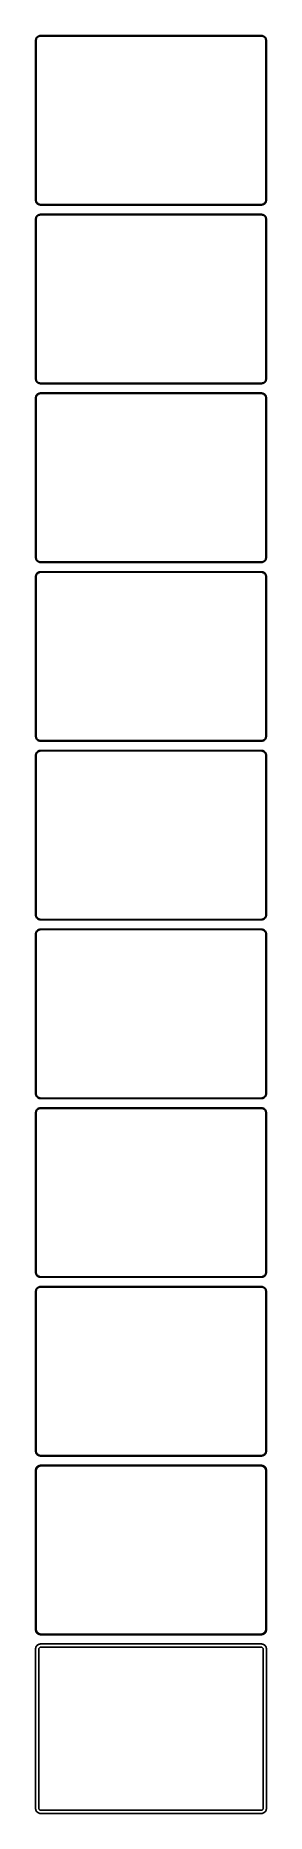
# Model space of a CAD drawing. Header units: metres. Extents: x -112 to 112, y 1658 to 3388.
import ezdxf

# ---------------------------------------------------------------- set-up
doc = ezdxf.new("R2010")
doc.units = ezdxf.units.M

msp = doc.modelspace()

# ---------------------------------------------------------------- linework, layer by layer
for p, q in [((-112.461, 3384.13), (-112.5, 3383.5)), ((-112.5, 3383.5), (-112.5, 3228.5)), ((-112.343, 3384.74), (-112.461, 3384.13)), ((-112.149, 3385.34), (-112.343, 3384.74)), ((-111.882, 3385.91), (-112.149, 3385.34)), ((-112, 3383.25), (-111.963, 3383.85)), ((-112, 3228.75), (-112, 3383.25)), ((-111.963, 3383.85), (-111.851, 3384.43)), ((-111.545, 3386.44), (-111.882, 3385.91)), ((-111.851, 3384.43), (-111.666, 3385)), ((-111.666, 3385), (-111.412, 3385.54)), ((-111.145, 3386.92), (-111.545, 3386.44)), ((-111.412, 3385.54), (-111.093, 3386.04)), ((-110.687, 3387.35), (-111.145, 3386.92)), ((-111.093, 3386.04), (-110.713, 3386.5)), ((-110.713, 3386.5), (-110.278, 3386.91)), ((-110.179, 3387.72), (-110.687, 3387.35)), ((-110.278, 3386.91), (-109.795, 3387.26)), ((-109.629, 3388.02), (-110.179, 3387.72)), ((-109.795, 3387.26), (-109.272, 3387.55)), ((-109.045, 3388.26), (-109.629, 3388.02)), ((-109.272, 3387.55), (-108.718, 3387.77)), ((-108.437, 3388.41), (-109.045, 3388.26)), ((-108.718, 3387.77), (-108.14, 3387.92)), ((-107.814, 3388.49), (-108.437, 3388.41)), ((-108.14, 3387.92), (-107.548, 3387.99)), ((107.814, 3388.49), (-107.814, 3388.49)), ((-107.548, 3387.99), (107.548, 3387.99)), ((107.548, 3387.99), (108.14, 3387.92)), ((108.437, 3388.41), (107.814, 3388.49)), ((108.14, 3387.92), (108.718, 3387.77)), ((109.045, 3388.26), (108.437, 3388.41)), ((108.718, 3387.77), (109.272, 3387.55)), ((109.629, 3388.02), (109.045, 3388.26)), ((109.272, 3387.55), (109.795, 3387.26)), ((110.179, 3387.72), (109.629, 3388.02)), ((109.795, 3387.26), (110.278, 3386.91)), ((110.687, 3387.35), (110.179, 3387.72)), ((110.278, 3386.91), (110.713, 3386.5)), ((111.145, 3386.92), (110.687, 3387.35)), ((110.713, 3386.5), (111.093, 3386.04)), ((111.093, 3386.04), (111.412, 3385.54)), ((111.545, 3386.44), (111.145, 3386.92)), ((111.412, 3385.54), (111.666, 3385)), ((111.882, 3385.91), (111.545, 3386.44)), ((111.666, 3385), (111.851, 3384.43)), ((111.851, 3384.43), (111.963, 3383.85)), ((112.149, 3385.34), (111.882, 3385.91)), ((111.963, 3383.85), (112, 3383.25)), ((112, 3383.25), (112, 3228.75)), ((112.343, 3384.74), (112.149, 3385.34)), ((112.461, 3384.13), (112.343, 3384.74)), ((112.5, 3383.5), (112.461, 3384.13)), ((112.5, 3228.5), (112.5, 3383.5)), ((-112.5, 3228.5), (-112.461, 3227.87)), ((-112.461, 3227.87), (-112.343, 3227.26)), ((-112.343, 3227.26), (-112.149, 3226.66)), ((-112.149, 3226.66), (-111.882, 3226.09)), ((-111.963, 3228.15), (-112, 3228.75)), ((-111.851, 3227.57), (-111.963, 3228.15)), ((-111.882, 3226.09), (-111.545, 3225.56)), ((-111.666, 3227), (-111.851, 3227.57)), ((-111.412, 3226.46), (-111.666, 3227)), ((-111.545, 3225.56), (-111.145, 3225.08)), ((-111.093, 3225.96), (-111.412, 3226.46)), ((-111.145, 3225.08), (-110.687, 3224.65)), ((-110.713, 3225.5), (-111.093, 3225.96)), ((-110.278, 3225.09), (-110.713, 3225.5)), ((-110.687, 3224.65), (-110.179, 3224.28)), ((-109.795, 3224.74), (-110.278, 3225.09)), ((-110.179, 3224.28), (-109.629, 3223.98)), ((-109.272, 3224.45), (-109.795, 3224.74)), ((-109.629, 3223.98), (-109.045, 3223.74)), ((-108.718, 3224.23), (-109.272, 3224.45)), ((-109.045, 3223.74), (-108.437, 3223.59)), ((-108.14, 3224.08), (-108.718, 3224.23)), ((-108.437, 3223.59), (-107.814, 3223.51)), ((-107.548, 3224.01), (-108.14, 3224.08)), ((-107.814, 3223.51), (107.814, 3223.51)), ((107.548, 3224.01), (-107.548, 3224.01)), ((108.14, 3224.08), (107.548, 3224.01)), ((107.814, 3223.51), (108.437, 3223.59)), ((108.718, 3224.23), (108.14, 3224.08)), ((108.437, 3223.59), (109.045, 3223.74)), ((109.272, 3224.45), (108.718, 3224.23)), ((109.045, 3223.74), (109.629, 3223.98)), ((109.795, 3224.74), (109.272, 3224.45)), ((109.629, 3223.98), (110.179, 3224.28)), ((110.278, 3225.09), (109.795, 3224.74)), ((110.179, 3224.28), (110.687, 3224.65)), ((110.713, 3225.5), (110.278, 3225.09)), ((110.687, 3224.65), (111.145, 3225.08)), ((111.093, 3225.96), (110.713, 3225.5)), ((111.412, 3226.46), (111.093, 3225.96)), ((111.145, 3225.08), (111.545, 3225.56)), ((111.666, 3227), (111.412, 3226.46)), ((111.545, 3225.56), (111.882, 3226.09)), ((111.851, 3227.57), (111.666, 3227)), ((111.963, 3228.15), (111.851, 3227.57)), ((111.882, 3226.09), (112.149, 3226.66)), ((112, 3228.75), (111.963, 3228.15)), ((112.149, 3226.66), (112.343, 3227.26)), ((112.343, 3227.26), (112.461, 3227.87)), ((112.461, 3227.87), (112.5, 3228.5)), ((-112.461, 3210.13), (-112.5, 3209.5)), ((-112.5, 3209.5), (-112.5, 3054.5)), ((-112.343, 3210.74), (-112.461, 3210.13)), ((-112.149, 3211.34), (-112.343, 3210.74)), ((-111.882, 3211.91), (-112.149, 3211.34)), ((-112, 3209.25), (-111.963, 3209.85)), ((-112, 3054.75), (-112, 3209.25)), ((-111.963, 3209.85), (-111.851, 3210.43)), ((-111.545, 3212.44), (-111.882, 3211.91)), ((-111.851, 3210.43), (-111.666, 3211)), ((-111.666, 3211), (-111.412, 3211.54)), ((-111.145, 3212.92), (-111.545, 3212.44)), ((-111.412, 3211.54), (-111.093, 3212.04)), ((-110.687, 3213.35), (-111.145, 3212.92)), ((-111.093, 3212.04), (-110.713, 3212.5)), ((-110.713, 3212.5), (-110.278, 3212.91)), ((-110.179, 3213.72), (-110.687, 3213.35)), ((-110.278, 3212.91), (-109.795, 3213.26)), ((-109.629, 3214.02), (-110.179, 3213.72)), ((-109.795, 3213.26), (-109.272, 3213.55)), ((-109.045, 3214.26), (-109.629, 3214.02)), ((-109.272, 3213.55), (-108.718, 3213.77)), ((-108.437, 3214.41), (-109.045, 3214.26)), ((-108.718, 3213.77), (-108.14, 3213.92)), ((-107.814, 3214.49), (-108.437, 3214.41)), ((-108.14, 3213.92), (-107.548, 3213.99)), ((107.814, 3214.49), (-107.814, 3214.49)), ((-107.548, 3213.99), (107.548, 3213.99)), ((107.548, 3213.99), (108.14, 3213.92)), ((108.437, 3214.41), (107.814, 3214.49)), ((108.14, 3213.92), (108.718, 3213.77)), ((109.045, 3214.26), (108.437, 3214.41)), ((108.718, 3213.77), (109.272, 3213.55)), ((109.629, 3214.02), (109.045, 3214.26)), ((109.272, 3213.55), (109.795, 3213.26)), ((110.179, 3213.72), (109.629, 3214.02)), ((109.795, 3213.26), (110.278, 3212.91)), ((110.687, 3213.35), (110.179, 3213.72)), ((110.278, 3212.91), (110.713, 3212.5)), ((111.145, 3212.92), (110.687, 3213.35)), ((110.713, 3212.5), (111.093, 3212.04)), ((111.093, 3212.04), (111.412, 3211.54)), ((111.545, 3212.44), (111.145, 3212.92)), ((111.412, 3211.54), (111.666, 3211)), ((111.882, 3211.91), (111.545, 3212.44)), ((111.666, 3211), (111.851, 3210.43)), ((111.851, 3210.43), (111.963, 3209.85)), ((112.149, 3211.34), (111.882, 3211.91)), ((111.963, 3209.85), (112, 3209.25)), ((112, 3209.25), (112, 3054.75)), ((112.343, 3210.74), (112.149, 3211.34)), ((112.461, 3210.13), (112.343, 3210.74)), ((112.5, 3209.5), (112.461, 3210.13)), ((112.5, 3054.5), (112.5, 3209.5)), ((-112.5, 3054.5), (-112.461, 3053.87)), ((-112.461, 3053.87), (-112.343, 3053.26)), ((-112.343, 3053.26), (-112.149, 3052.66)), ((-112.149, 3052.66), (-111.882, 3052.09)), ((-111.963, 3054.15), (-112, 3054.75)), ((-111.851, 3053.57), (-111.963, 3054.15)), ((-111.882, 3052.09), (-111.545, 3051.56)), ((-111.666, 3053), (-111.851, 3053.57)), ((-111.412, 3052.46), (-111.666, 3053)), ((-111.545, 3051.56), (-111.145, 3051.08)), ((-111.093, 3051.96), (-111.412, 3052.46)), ((-111.145, 3051.08), (-110.687, 3050.65)), ((-110.713, 3051.5), (-111.093, 3051.96)), ((-110.278, 3051.09), (-110.713, 3051.5)), ((-110.687, 3050.65), (-110.179, 3050.28)), ((-109.795, 3050.74), (-110.278, 3051.09)), ((-110.179, 3050.28), (-109.629, 3049.98)), ((-109.272, 3050.45), (-109.795, 3050.74)), ((-109.629, 3049.98), (-109.045, 3049.74)), ((-108.718, 3050.23), (-109.272, 3050.45)), ((-109.045, 3049.74), (-108.437, 3049.59)), ((-108.14, 3050.08), (-108.718, 3050.23)), ((-108.437, 3049.59), (-107.814, 3049.51)), ((-107.548, 3050.01), (-108.14, 3050.08)), ((-107.814, 3049.51), (107.814, 3049.51)), ((107.548, 3050.01), (-107.548, 3050.01)), ((108.14, 3050.08), (107.548, 3050.01)), ((107.814, 3049.51), (108.437, 3049.59)), ((108.718, 3050.23), (108.14, 3050.08)), ((108.437, 3049.59), (109.045, 3049.74)), ((109.272, 3050.45), (108.718, 3050.23)), ((109.045, 3049.74), (109.629, 3049.98)), ((109.795, 3050.74), (109.272, 3050.45)), ((109.629, 3049.98), (110.179, 3050.28)), ((110.278, 3051.09), (109.795, 3050.74)), ((110.179, 3050.28), (110.687, 3050.65)), ((110.713, 3051.5), (110.278, 3051.09)), ((110.687, 3050.65), (111.145, 3051.08)), ((111.093, 3051.96), (110.713, 3051.5)), ((111.412, 3052.46), (111.093, 3051.96)), ((111.145, 3051.08), (111.545, 3051.56)), ((111.666, 3053), (111.412, 3052.46)), ((111.545, 3051.56), (111.882, 3052.09)), ((111.851, 3053.57), (111.666, 3053)), ((111.963, 3054.15), (111.851, 3053.57)), ((111.882, 3052.09), (112.149, 3052.66)), ((112, 3054.75), (111.963, 3054.15)), ((112.149, 3052.66), (112.343, 3053.26)), ((112.343, 3053.26), (112.461, 3053.87)), ((112.461, 3053.87), (112.5, 3054.5)), ((-112.461, 3036.13), (-112.5, 3035.5)), ((-112.5, 3035.5), (-112.5, 2880.5)), ((-112.343, 3036.74), (-112.461, 3036.13)), ((-112.149, 3037.34), (-112.343, 3036.74)), ((-111.882, 3037.91), (-112.149, 3037.34)), ((-112, 3035.25), (-111.963, 3035.85)), ((-112, 2880.75), (-112, 3035.25)), ((-111.963, 3035.85), (-111.851, 3036.43)), ((-111.545, 3038.44), (-111.882, 3037.91)), ((-111.851, 3036.43), (-111.666, 3037)), ((-111.666, 3037), (-111.412, 3037.54)), ((-111.145, 3038.92), (-111.545, 3038.44)), ((-111.412, 3037.54), (-111.093, 3038.04)), ((-110.687, 3039.35), (-111.145, 3038.92)), ((-111.093, 3038.04), (-110.713, 3038.5)), ((-110.713, 3038.5), (-110.278, 3038.91)), ((-110.179, 3039.72), (-110.687, 3039.35)), ((-110.278, 3038.91), (-109.795, 3039.26)), ((-109.629, 3040.02), (-110.179, 3039.72)), ((-109.795, 3039.26), (-109.272, 3039.55)), ((-109.045, 3040.26), (-109.629, 3040.02)), ((-109.272, 3039.55), (-108.718, 3039.77)), ((-108.437, 3040.41), (-109.045, 3040.26)), ((-108.718, 3039.77), (-108.14, 3039.92)), ((-107.814, 3040.49), (-108.437, 3040.41)), ((-108.14, 3039.92), (-107.548, 3039.99)), ((107.814, 3040.49), (-107.814, 3040.49)), ((-107.548, 3039.99), (107.548, 3039.99)), ((107.548, 3039.99), (108.14, 3039.92)), ((108.437, 3040.41), (107.814, 3040.49)), ((108.14, 3039.92), (108.718, 3039.77)), ((109.045, 3040.26), (108.437, 3040.41)), ((108.718, 3039.77), (109.272, 3039.55)), ((109.629, 3040.02), (109.045, 3040.26)), ((109.272, 3039.55), (109.795, 3039.26)), ((110.179, 3039.72), (109.629, 3040.02)), ((109.795, 3039.26), (110.278, 3038.91)), ((110.687, 3039.35), (110.179, 3039.72)), ((110.278, 3038.91), (110.713, 3038.5)), ((111.145, 3038.92), (110.687, 3039.35)), ((110.713, 3038.5), (111.093, 3038.04)), ((111.093, 3038.04), (111.412, 3037.54)), ((111.545, 3038.44), (111.145, 3038.92)), ((111.412, 3037.54), (111.666, 3037)), ((111.882, 3037.91), (111.545, 3038.44)), ((111.666, 3037), (111.851, 3036.43)), ((111.851, 3036.43), (111.963, 3035.85)), ((112.149, 3037.34), (111.882, 3037.91)), ((111.963, 3035.85), (112, 3035.25)), ((112, 3035.25), (112, 2880.75)), ((112.343, 3036.74), (112.149, 3037.34)), ((112.461, 3036.13), (112.343, 3036.74)), ((112.5, 3035.5), (112.461, 3036.13)), ((112.5, 2880.5), (112.5, 3035.5)), ((-112.5, 2880.5), (-112.461, 2879.87)), ((-112.461, 2879.87), (-112.343, 2879.26)), ((-112.343, 2879.26), (-112.149, 2878.66)), ((-112.149, 2878.66), (-111.882, 2878.09)), ((-111.963, 2880.15), (-112, 2880.75)), ((-111.851, 2879.57), (-111.963, 2880.15)), ((-111.882, 2878.09), (-111.545, 2877.56)), ((-111.666, 2879), (-111.851, 2879.57)), ((-111.412, 2878.46), (-111.666, 2879)), ((-111.545, 2877.56), (-111.145, 2877.08)), ((-111.093, 2877.96), (-111.412, 2878.46)), ((-111.145, 2877.08), (-110.687, 2876.65)), ((-110.713, 2877.5), (-111.093, 2877.96)), ((-110.278, 2877.09), (-110.713, 2877.5)), ((-110.687, 2876.65), (-110.179, 2876.28)), ((-109.795, 2876.74), (-110.278, 2877.09)), ((-110.179, 2876.28), (-109.629, 2875.98)), ((-109.272, 2876.45), (-109.795, 2876.74)), ((-109.629, 2875.98), (-109.045, 2875.74)), ((-108.718, 2876.23), (-109.272, 2876.45)), ((-109.045, 2875.74), (-108.437, 2875.59)), ((-108.14, 2876.08), (-108.718, 2876.23)), ((-108.437, 2875.59), (-107.814, 2875.51)), ((-107.548, 2876.01), (-108.14, 2876.08)), ((-107.814, 2875.51), (107.814, 2875.51)), ((107.548, 2876.01), (-107.548, 2876.01)), ((108.14, 2876.08), (107.548, 2876.01)), ((107.814, 2875.51), (108.437, 2875.59)), ((108.718, 2876.23), (108.14, 2876.08)), ((108.437, 2875.59), (109.045, 2875.74)), ((109.272, 2876.45), (108.718, 2876.23)), ((109.045, 2875.74), (109.629, 2875.98)), ((109.795, 2876.74), (109.272, 2876.45)), ((109.629, 2875.98), (110.179, 2876.28)), ((110.278, 2877.09), (109.795, 2876.74)), ((110.179, 2876.28), (110.687, 2876.65)), ((110.713, 2877.5), (110.278, 2877.09)), ((110.687, 2876.65), (111.145, 2877.08)), ((111.093, 2877.96), (110.713, 2877.5)), ((111.412, 2878.46), (111.093, 2877.96)), ((111.145, 2877.08), (111.545, 2877.56)), ((111.666, 2879), (111.412, 2878.46)), ((111.545, 2877.56), (111.882, 2878.09)), ((111.851, 2879.57), (111.666, 2879)), ((111.963, 2880.15), (111.851, 2879.57)), ((111.882, 2878.09), (112.149, 2878.66)), ((112, 2880.75), (111.963, 2880.15)), ((112.149, 2878.66), (112.343, 2879.26)), ((112.343, 2879.26), (112.461, 2879.87)), ((112.461, 2879.87), (112.5, 2880.5)), ((-112.461, 2862.13), (-112.5, 2861.5)), ((-112.5, 2861.5), (-112.5, 2706.5)), ((-112.343, 2862.74), (-112.461, 2862.13)), ((-112.149, 2863.34), (-112.343, 2862.74)), ((-111.882, 2863.91), (-112.149, 2863.34)), ((-112, 2861.25), (-111.963, 2861.85)), ((-112, 2706.75), (-112, 2861.25)), ((-111.963, 2861.85), (-111.851, 2862.43)), ((-111.545, 2864.44), (-111.882, 2863.91)), ((-111.851, 2862.43), (-111.666, 2863)), ((-111.666, 2863), (-111.412, 2863.54)), ((-111.145, 2864.92), (-111.545, 2864.44)), ((-111.412, 2863.54), (-111.093, 2864.04)), ((-110.687, 2865.35), (-111.145, 2864.92)), ((-111.093, 2864.04), (-110.713, 2864.5)), ((-110.713, 2864.5), (-110.278, 2864.91)), ((-110.179, 2865.72), (-110.687, 2865.35)), ((-110.278, 2864.91), (-109.795, 2865.26)), ((-109.629, 2866.02), (-110.179, 2865.72)), ((-109.795, 2865.26), (-109.272, 2865.55)), ((-109.045, 2866.26), (-109.629, 2866.02)), ((-109.272, 2865.55), (-108.718, 2865.77)), ((-108.437, 2866.41), (-109.045, 2866.26)), ((-108.718, 2865.77), (-108.14, 2865.92)), ((-107.814, 2866.49), (-108.437, 2866.41)), ((-108.14, 2865.92), (-107.548, 2865.99)), ((107.814, 2866.49), (-107.814, 2866.49)), ((-107.548, 2865.99), (107.548, 2865.99)), ((107.548, 2865.99), (108.14, 2865.92)), ((108.437, 2866.41), (107.814, 2866.49)), ((108.14, 2865.92), (108.718, 2865.77)), ((109.045, 2866.26), (108.437, 2866.41)), ((108.718, 2865.77), (109.272, 2865.55)), ((109.629, 2866.02), (109.045, 2866.26)), ((109.272, 2865.55), (109.795, 2865.26)), ((110.179, 2865.72), (109.629, 2866.02)), ((109.795, 2865.26), (110.278, 2864.91)), ((110.687, 2865.35), (110.179, 2865.72)), ((110.278, 2864.91), (110.713, 2864.5)), ((111.145, 2864.92), (110.687, 2865.35)), ((110.713, 2864.5), (111.093, 2864.04)), ((111.093, 2864.04), (111.412, 2863.54)), ((111.545, 2864.44), (111.145, 2864.92)), ((111.412, 2863.54), (111.666, 2863)), ((111.882, 2863.91), (111.545, 2864.44)), ((111.666, 2863), (111.851, 2862.43)), ((111.851, 2862.43), (111.963, 2861.85)), ((112.149, 2863.34), (111.882, 2863.91)), ((111.963, 2861.85), (112, 2861.25)), ((112, 2861.25), (112, 2706.75)), ((112.343, 2862.74), (112.149, 2863.34)), ((112.461, 2862.13), (112.343, 2862.74)), ((112.5, 2861.5), (112.461, 2862.13)), ((112.5, 2706.5), (112.5, 2861.5)), ((-112.5, 2706.5), (-112.461, 2705.87)), ((-112.461, 2705.87), (-112.343, 2705.26)), ((-112.343, 2705.26), (-112.149, 2704.66)), ((-112.149, 2704.66), (-111.882, 2704.09)), ((-111.963, 2706.15), (-112, 2706.75)), ((-111.851, 2705.57), (-111.963, 2706.15)), ((-111.882, 2704.09), (-111.545, 2703.56)), ((-111.666, 2705), (-111.851, 2705.57)), ((-111.412, 2704.46), (-111.666, 2705)), ((-111.545, 2703.56), (-111.145, 2703.08)), ((-111.093, 2703.96), (-111.412, 2704.46)), ((-111.145, 2703.08), (-110.687, 2702.65)), ((-110.713, 2703.5), (-111.093, 2703.96)), ((-110.278, 2703.09), (-110.713, 2703.5)), ((-110.687, 2702.65), (-110.179, 2702.28)), ((-109.795, 2702.74), (-110.278, 2703.09)), ((-110.179, 2702.28), (-109.629, 2701.98)), ((-109.272, 2702.45), (-109.795, 2702.74)), ((-109.629, 2701.98), (-109.045, 2701.74)), ((-108.718, 2702.23), (-109.272, 2702.45)), ((-109.045, 2701.74), (-108.437, 2701.59)), ((-108.14, 2702.08), (-108.718, 2702.23)), ((-108.437, 2701.59), (-107.814, 2701.51)), ((-107.548, 2702.01), (-108.14, 2702.08)), ((-107.814, 2701.51), (107.814, 2701.51)), ((107.548, 2702.01), (-107.548, 2702.01)), ((108.14, 2702.08), (107.548, 2702.01)), ((107.814, 2701.51), (108.437, 2701.59)), ((108.718, 2702.23), (108.14, 2702.08)), ((108.437, 2701.59), (109.045, 2701.74)), ((109.272, 2702.45), (108.718, 2702.23)), ((109.045, 2701.74), (109.629, 2701.98)), ((109.795, 2702.74), (109.272, 2702.45)), ((109.629, 2701.98), (110.179, 2702.28)), ((110.278, 2703.09), (109.795, 2702.74)), ((110.179, 2702.28), (110.687, 2702.65)), ((110.713, 2703.5), (110.278, 2703.09)), ((110.687, 2702.65), (111.145, 2703.08)), ((111.093, 2703.96), (110.713, 2703.5)), ((111.412, 2704.46), (111.093, 2703.96)), ((111.145, 2703.08), (111.545, 2703.56)), ((111.666, 2705), (111.412, 2704.46)), ((111.545, 2703.56), (111.882, 2704.09)), ((111.851, 2705.57), (111.666, 2705)), ((111.963, 2706.15), (111.851, 2705.57)), ((111.882, 2704.09), (112.149, 2704.66)), ((112, 2706.75), (111.963, 2706.15)), ((112.149, 2704.66), (112.343, 2705.26)), ((112.343, 2705.26), (112.461, 2705.87)), ((112.461, 2705.87), (112.5, 2706.5)), ((-112.461, 2688.13), (-112.5, 2687.5)), ((-112.5, 2687.5), (-112.5, 2532.5)), ((-112.343, 2688.74), (-112.461, 2688.13)), ((-112.149, 2689.34), (-112.343, 2688.74)), ((-111.882, 2689.91), (-112.149, 2689.34)), ((-112, 2687.25), (-111.963, 2687.85)), ((-112, 2532.75), (-112, 2687.25)), ((-111.963, 2687.85), (-111.851, 2688.43)), ((-111.545, 2690.44), (-111.882, 2689.91)), ((-111.851, 2688.43), (-111.666, 2689)), ((-111.666, 2689), (-111.412, 2689.54)), ((-111.145, 2690.92), (-111.545, 2690.44)), ((-111.412, 2689.54), (-111.093, 2690.04)), ((-110.687, 2691.35), (-111.145, 2690.92)), ((-111.093, 2690.04), (-110.713, 2690.5)), ((-110.713, 2690.5), (-110.278, 2690.91)), ((-110.179, 2691.72), (-110.687, 2691.35)), ((-110.278, 2690.91), (-109.795, 2691.26)), ((-109.629, 2692.02), (-110.179, 2691.72)), ((-109.795, 2691.26), (-109.272, 2691.55)), ((-109.045, 2692.26), (-109.629, 2692.02)), ((-109.272, 2691.55), (-108.718, 2691.77)), ((-108.437, 2692.41), (-109.045, 2692.26)), ((-108.718, 2691.77), (-108.14, 2691.92)), ((-107.814, 2692.49), (-108.437, 2692.41)), ((-108.14, 2691.92), (-107.548, 2691.99)), ((107.814, 2692.49), (-107.814, 2692.49)), ((-107.548, 2691.99), (107.548, 2691.99)), ((107.548, 2691.99), (108.14, 2691.92)), ((108.437, 2692.41), (107.814, 2692.49)), ((108.14, 2691.92), (108.718, 2691.77)), ((109.045, 2692.26), (108.437, 2692.41)), ((108.718, 2691.77), (109.272, 2691.55)), ((109.629, 2692.02), (109.045, 2692.26)), ((109.272, 2691.55), (109.795, 2691.26)), ((110.179, 2691.72), (109.629, 2692.02)), ((109.795, 2691.26), (110.278, 2690.91)), ((110.687, 2691.35), (110.179, 2691.72)), ((110.278, 2690.91), (110.713, 2690.5)), ((111.145, 2690.92), (110.687, 2691.35)), ((110.713, 2690.5), (111.093, 2690.04)), ((111.093, 2690.04), (111.412, 2689.54)), ((111.545, 2690.44), (111.145, 2690.92)), ((111.412, 2689.54), (111.666, 2689)), ((111.882, 2689.91), (111.545, 2690.44)), ((111.666, 2689), (111.851, 2688.43)), ((111.851, 2688.43), (111.963, 2687.85)), ((112.149, 2689.34), (111.882, 2689.91)), ((111.963, 2687.85), (112, 2687.25)), ((112, 2687.25), (112, 2532.75)), ((112.343, 2688.74), (112.149, 2689.34)), ((112.461, 2688.13), (112.343, 2688.74)), ((112.5, 2687.5), (112.461, 2688.13)), ((112.5, 2532.5), (112.5, 2687.5)), ((-112.5, 2532.5), (-112.461, 2531.87)), ((-112.461, 2531.87), (-112.343, 2531.26)), ((-112.343, 2531.26), (-112.149, 2530.66)), ((-112.149, 2530.66), (-111.882, 2530.09)), ((-111.963, 2532.15), (-112, 2532.75)), ((-111.851, 2531.57), (-111.963, 2532.15)), ((-111.882, 2530.09), (-111.545, 2529.56)), ((-111.666, 2531), (-111.851, 2531.57)), ((-111.412, 2530.46), (-111.666, 2531)), ((-111.545, 2529.56), (-111.145, 2529.08)), ((-111.093, 2529.96), (-111.412, 2530.46)), ((-111.145, 2529.08), (-110.687, 2528.65)), ((-110.713, 2529.5), (-111.093, 2529.96)), ((-110.278, 2529.09), (-110.713, 2529.5)), ((-110.687, 2528.65), (-110.179, 2528.28)), ((-109.795, 2528.74), (-110.278, 2529.09)), ((-110.179, 2528.28), (-109.629, 2527.98)), ((-109.272, 2528.45), (-109.795, 2528.74)), ((-109.629, 2527.98), (-109.045, 2527.74)), ((-108.718, 2528.23), (-109.272, 2528.45)), ((-109.045, 2527.74), (-108.437, 2527.59)), ((-108.14, 2528.08), (-108.718, 2528.23)), ((-108.437, 2527.59), (-107.814, 2527.51)), ((-107.548, 2528.01), (-108.14, 2528.08)), ((-107.814, 2527.51), (107.814, 2527.51)), ((107.548, 2528.01), (-107.548, 2528.01)), ((108.14, 2528.08), (107.548, 2528.01)), ((107.814, 2527.51), (108.437, 2527.59)), ((108.718, 2528.23), (108.14, 2528.08)), ((108.437, 2527.59), (109.045, 2527.74)), ((109.272, 2528.45), (108.718, 2528.23)), ((109.045, 2527.74), (109.629, 2527.98)), ((109.795, 2528.74), (109.272, 2528.45)), ((109.629, 2527.98), (110.179, 2528.28)), ((110.278, 2529.09), (109.795, 2528.74)), ((110.179, 2528.28), (110.687, 2528.65)), ((110.713, 2529.5), (110.278, 2529.09)), ((110.687, 2528.65), (111.145, 2529.08)), ((111.093, 2529.96), (110.713, 2529.5)), ((111.412, 2530.46), (111.093, 2529.96)), ((111.145, 2529.08), (111.545, 2529.56)), ((111.666, 2531), (111.412, 2530.46)), ((111.545, 2529.56), (111.882, 2530.09)), ((111.851, 2531.57), (111.666, 2531)), ((111.963, 2532.15), (111.851, 2531.57)), ((111.882, 2530.09), (112.149, 2530.66)), ((112, 2532.75), (111.963, 2532.15)), ((112.149, 2530.66), (112.343, 2531.26)), ((112.343, 2531.26), (112.461, 2531.87)), ((112.461, 2531.87), (112.5, 2532.5)), ((-112.461, 2514.13), (-112.5, 2513.5)), ((-112.5, 2513.5), (-112.5, 2358.5)), ((-112.343, 2514.74), (-112.461, 2514.13)), ((-112.149, 2515.34), (-112.343, 2514.74)), ((-111.882, 2515.91), (-112.149, 2515.34)), ((-112, 2513.25), (-111.963, 2513.85)), ((-112, 2358.75), (-112, 2513.25)), ((-111.963, 2513.85), (-111.851, 2514.43)), ((-111.545, 2516.44), (-111.882, 2515.91)), ((-111.851, 2514.43), (-111.666, 2515)), ((-111.666, 2515), (-111.412, 2515.54)), ((-111.145, 2516.92), (-111.545, 2516.44)), ((-111.412, 2515.54), (-111.093, 2516.04)), ((-110.687, 2517.35), (-111.145, 2516.92)), ((-111.093, 2516.04), (-110.713, 2516.5)), ((-110.713, 2516.5), (-110.278, 2516.91)), ((-110.179, 2517.72), (-110.687, 2517.35)), ((-110.278, 2516.91), (-109.795, 2517.26)), ((-109.629, 2518.02), (-110.179, 2517.72)), ((-109.795, 2517.26), (-109.272, 2517.55)), ((-109.045, 2518.26), (-109.629, 2518.02)), ((-109.272, 2517.55), (-108.718, 2517.77)), ((-108.437, 2518.41), (-109.045, 2518.26)), ((-108.718, 2517.77), (-108.14, 2517.92)), ((-107.814, 2518.49), (-108.437, 2518.41)), ((-108.14, 2517.92), (-107.548, 2517.99)), ((107.814, 2518.49), (-107.814, 2518.49)), ((-107.548, 2517.99), (107.548, 2517.99)), ((107.548, 2517.99), (108.14, 2517.92)), ((108.437, 2518.41), (107.814, 2518.49)), ((108.14, 2517.92), (108.718, 2517.77)), ((109.045, 2518.26), (108.437, 2518.41)), ((108.718, 2517.77), (109.272, 2517.55)), ((109.629, 2518.02), (109.045, 2518.26)), ((109.272, 2517.55), (109.795, 2517.26)), ((110.179, 2517.72), (109.629, 2518.02)), ((109.795, 2517.26), (110.278, 2516.91)), ((110.687, 2517.35), (110.179, 2517.72)), ((110.278, 2516.91), (110.713, 2516.5)), ((111.145, 2516.92), (110.687, 2517.35)), ((110.713, 2516.5), (111.093, 2516.04)), ((111.093, 2516.04), (111.412, 2515.54)), ((111.545, 2516.44), (111.145, 2516.92)), ((111.412, 2515.54), (111.666, 2515)), ((111.882, 2515.91), (111.545, 2516.44)), ((111.666, 2515), (111.851, 2514.43)), ((111.851, 2514.43), (111.963, 2513.85)), ((112.149, 2515.34), (111.882, 2515.91)), ((111.963, 2513.85), (112, 2513.25)), ((112, 2513.25), (112, 2358.75)), ((112.343, 2514.74), (112.149, 2515.34)), ((112.461, 2514.13), (112.343, 2514.74)), ((112.5, 2513.5), (112.461, 2514.13)), ((112.5, 2358.5), (112.5, 2513.5)), ((-112.5, 2358.5), (-112.461, 2357.87)), ((-112.461, 2357.87), (-112.343, 2357.26)), ((-112.343, 2357.26), (-112.149, 2356.66)), ((-112.149, 2356.66), (-111.882, 2356.09)), ((-111.963, 2358.15), (-112, 2358.75)), ((-111.851, 2357.57), (-111.963, 2358.15)), ((-111.882, 2356.09), (-111.545, 2355.56)), ((-111.666, 2357), (-111.851, 2357.57)), ((-111.412, 2356.46), (-111.666, 2357)), ((-111.545, 2355.56), (-111.145, 2355.08)), ((-111.093, 2355.96), (-111.412, 2356.46)), ((-111.145, 2355.08), (-110.687, 2354.65)), ((-110.713, 2355.5), (-111.093, 2355.96)), ((-110.278, 2355.09), (-110.713, 2355.5)), ((-110.687, 2354.65), (-110.179, 2354.28)), ((-109.795, 2354.74), (-110.278, 2355.09)), ((-110.179, 2354.28), (-109.629, 2353.98)), ((-109.272, 2354.45), (-109.795, 2354.74)), ((-108.718, 2354.23), (-109.272, 2354.45)), ((-108.14, 2354.08), (-108.718, 2354.23)), ((108.718, 2354.23), (108.14, 2354.08)), ((109.272, 2354.45), (108.718, 2354.23)), ((109.795, 2354.74), (109.272, 2354.45)), ((109.629, 2353.98), (110.179, 2354.28)), ((110.278, 2355.09), (109.795, 2354.74)), ((110.179, 2354.28), (110.687, 2354.65)), ((110.713, 2355.5), (110.278, 2355.09)), ((110.687, 2354.65), (111.145, 2355.08)), ((111.093, 2355.96), (110.713, 2355.5)), ((111.412, 2356.46), (111.093, 2355.96)), ((111.145, 2355.08), (111.545, 2355.56)), ((111.666, 2357), (111.412, 2356.46)), ((111.545, 2355.56), (111.882, 2356.09)), ((111.851, 2357.57), (111.666, 2357)), ((111.963, 2358.15), (111.851, 2357.57)), ((111.882, 2356.09), (112.149, 2356.66)), ((112, 2358.75), (111.963, 2358.15)), ((112.149, 2356.66), (112.343, 2357.26)), ((112.343, 2357.26), (112.461, 2357.87)), ((112.461, 2357.87), (112.5, 2358.5)), ((-112.461, 2340.13), (-112.5, 2339.5)), ((-112.5, 2339.5), (-112.5, 2184.5)), ((-112.343, 2340.74), (-112.461, 2340.13)), ((-112.149, 2341.34), (-112.343, 2340.74)), ((-111.882, 2341.91), (-112.149, 2341.34)), ((-112, 2339.25), (-111.963, 2339.85)), ((-112, 2184.75), (-112, 2339.25)), ((-111.963, 2339.85), (-111.851, 2340.43)), ((-111.545, 2342.44), (-111.882, 2341.91)), ((-111.851, 2340.43), (-111.666, 2341)), ((-111.666, 2341), (-111.412, 2341.54)), ((-111.145, 2342.92), (-111.545, 2342.44)), ((-111.412, 2341.54), (-111.093, 2342.04)), ((-110.687, 2343.35), (-111.145, 2342.92)), ((-111.093, 2342.04), (-110.713, 2342.5)), ((-110.713, 2342.5), (-110.278, 2342.91)), ((-110.179, 2343.72), (-110.687, 2343.35)), ((-110.278, 2342.91), (-109.795, 2343.26)), ((-109.629, 2344.02), (-110.179, 2343.72)), ((-109.795, 2343.26), (-109.272, 2343.55)), ((-109.629, 2353.98), (-109.045, 2353.74)), ((-109.045, 2344.26), (-109.629, 2344.02)), ((-109.272, 2343.55), (-108.718, 2343.77)), ((-109.045, 2353.74), (-108.437, 2353.59)), ((-108.437, 2344.41), (-109.045, 2344.26)), ((-108.718, 2343.77), (-108.14, 2343.92)), ((-108.437, 2353.59), (-107.814, 2353.51)), ((-107.814, 2344.49), (-108.437, 2344.41)), ((-107.548, 2354.01), (-108.14, 2354.08)), ((-108.14, 2343.92), (-107.548, 2343.99)), ((-107.814, 2353.51), (107.814, 2353.51)), ((107.814, 2344.49), (-107.814, 2344.49)), ((107.548, 2354.01), (-107.548, 2354.01)), ((-107.548, 2343.99), (107.548, 2343.99)), ((108.14, 2354.08), (107.548, 2354.01)), ((107.548, 2343.99), (108.14, 2343.92)), ((107.814, 2353.51), (108.437, 2353.59)), ((108.437, 2344.41), (107.814, 2344.49)), ((108.14, 2343.92), (108.718, 2343.77)), ((108.437, 2353.59), (109.045, 2353.74)), ((109.045, 2344.26), (108.437, 2344.41)), ((108.718, 2343.77), (109.272, 2343.55)), ((109.045, 2353.74), (109.629, 2353.98)), ((109.629, 2344.02), (109.045, 2344.26)), ((109.272, 2343.55), (109.795, 2343.26)), ((110.179, 2343.72), (109.629, 2344.02)), ((109.795, 2343.26), (110.278, 2342.91)), ((110.687, 2343.35), (110.179, 2343.72)), ((110.278, 2342.91), (110.713, 2342.5)), ((111.145, 2342.92), (110.687, 2343.35)), ((110.713, 2342.5), (111.093, 2342.04)), ((111.093, 2342.04), (111.412, 2341.54)), ((111.545, 2342.44), (111.145, 2342.92)), ((111.412, 2341.54), (111.666, 2341)), ((111.882, 2341.91), (111.545, 2342.44)), ((111.666, 2341), (111.851, 2340.43)), ((111.851, 2340.43), (111.963, 2339.85)), ((112.149, 2341.34), (111.882, 2341.91)), ((111.963, 2339.85), (112, 2339.25)), ((112, 2339.25), (112, 2184.75)), ((112.343, 2340.74), (112.149, 2341.34)), ((112.461, 2340.13), (112.343, 2340.74)), ((112.5, 2339.5), (112.461, 2340.13)), ((112.5, 2184.5), (112.5, 2339.5)), ((-112.5, 2184.5), (-112.461, 2183.87)), ((-112.461, 2183.87), (-112.343, 2183.26)), ((-112.343, 2183.26), (-112.149, 2182.66)), ((-112.149, 2182.66), (-111.882, 2182.09)), ((-111.963, 2184.15), (-112, 2184.75)), ((-111.851, 2183.57), (-111.963, 2184.15)), ((-111.882, 2182.09), (-111.545, 2181.56)), ((-111.666, 2183), (-111.851, 2183.57)), ((-111.412, 2182.46), (-111.666, 2183)), ((-111.545, 2181.56), (-111.145, 2181.08)), ((-111.093, 2181.96), (-111.412, 2182.46)), ((-111.145, 2181.08), (-110.687, 2180.65)), ((-110.713, 2181.5), (-111.093, 2181.96)), ((-110.278, 2181.09), (-110.713, 2181.5)), ((-109.795, 2180.74), (-110.278, 2181.09)), ((110.278, 2181.09), (109.795, 2180.74)), ((110.713, 2181.5), (110.278, 2181.09)), ((110.687, 2180.65), (111.145, 2181.08)), ((111.093, 2181.96), (110.713, 2181.5)), ((111.412, 2182.46), (111.093, 2181.96)), ((111.145, 2181.08), (111.545, 2181.56)), ((111.666, 2183), (111.412, 2182.46)), ((111.545, 2181.56), (111.882, 2182.09)), ((111.851, 2183.57), (111.666, 2183)), ((111.963, 2184.15), (111.851, 2183.57)), ((111.882, 2182.09), (112.149, 2182.66)), ((112, 2184.75), (111.963, 2184.15)), ((112.149, 2182.66), (112.343, 2183.26)), ((112.343, 2183.26), (112.461, 2183.87)), ((112.461, 2183.87), (112.5, 2184.5)), ((-112.461, 2166.13), (-112.5, 2165.5)), ((-112.5, 2165.5), (-112.5, 2010.5)), ((-112.343, 2166.74), (-112.461, 2166.13)), ((-112.149, 2167.34), (-112.343, 2166.74)), ((-111.882, 2167.91), (-112.149, 2167.34)), ((-112, 2165.25), (-111.963, 2165.85)), ((-112, 2010.75), (-112, 2165.25)), ((-111.963, 2165.85), (-111.851, 2166.43)), ((-111.545, 2168.44), (-111.882, 2167.91)), ((-111.851, 2166.43), (-111.666, 2167)), ((-111.666, 2167), (-111.412, 2167.54)), ((-111.145, 2168.92), (-111.545, 2168.44)), ((-111.412, 2167.54), (-111.093, 2168.04)), ((-110.687, 2169.35), (-111.145, 2168.92)), ((-111.093, 2168.04), (-110.713, 2168.5)), ((-110.713, 2168.5), (-110.278, 2168.91)), ((-110.687, 2180.65), (-110.179, 2180.28)), ((-110.179, 2169.72), (-110.687, 2169.35)), ((-110.278, 2168.91), (-109.795, 2169.26)), ((-110.179, 2180.28), (-109.629, 2179.98)), ((-109.629, 2170.02), (-110.179, 2169.72)), ((-109.272, 2180.45), (-109.795, 2180.74)), ((-109.795, 2169.26), (-109.272, 2169.55)), ((-109.629, 2179.98), (-109.045, 2179.74)), ((-109.045, 2170.26), (-109.629, 2170.02)), ((-108.718, 2180.23), (-109.272, 2180.45)), ((-109.272, 2169.55), (-108.718, 2169.77)), ((-109.045, 2179.74), (-108.437, 2179.59)), ((-108.437, 2170.41), (-109.045, 2170.26)), ((-108.14, 2180.08), (-108.718, 2180.23)), ((-108.718, 2169.77), (-108.14, 2169.92)), ((-108.437, 2179.59), (-107.814, 2179.51)), ((-107.814, 2170.49), (-108.437, 2170.41)), ((-107.548, 2180.01), (-108.14, 2180.08)), ((-108.14, 2169.92), (-107.548, 2169.99)), ((-107.814, 2179.51), (107.814, 2179.51)), ((107.814, 2170.49), (-107.814, 2170.49)), ((107.548, 2180.01), (-107.548, 2180.01)), ((-107.548, 2169.99), (107.548, 2169.99)), ((108.14, 2180.08), (107.548, 2180.01)), ((107.548, 2169.99), (108.14, 2169.92)), ((107.814, 2179.51), (108.437, 2179.59)), ((108.437, 2170.41), (107.814, 2170.49)), ((108.718, 2180.23), (108.14, 2180.08)), ((108.14, 2169.92), (108.718, 2169.77)), ((108.437, 2179.59), (109.045, 2179.74)), ((109.045, 2170.26), (108.437, 2170.41)), ((109.272, 2180.45), (108.718, 2180.23)), ((108.718, 2169.77), (109.272, 2169.55)), ((109.045, 2179.74), (109.629, 2179.98)), ((109.629, 2170.02), (109.045, 2170.26)), ((109.795, 2180.74), (109.272, 2180.45)), ((109.272, 2169.55), (109.795, 2169.26)), ((109.629, 2179.98), (110.179, 2180.28)), ((110.179, 2169.72), (109.629, 2170.02)), ((109.795, 2169.26), (110.278, 2168.91)), ((110.179, 2180.28), (110.687, 2180.65)), ((110.687, 2169.35), (110.179, 2169.72)), ((110.278, 2168.91), (110.713, 2168.5)), ((111.145, 2168.92), (110.687, 2169.35)), ((110.713, 2168.5), (111.093, 2168.04)), ((111.093, 2168.04), (111.412, 2167.54)), ((111.545, 2168.44), (111.145, 2168.92)), ((111.412, 2167.54), (111.666, 2167)), ((111.882, 2167.91), (111.545, 2168.44)), ((111.666, 2167), (111.851, 2166.43)), ((111.851, 2166.43), (111.963, 2165.85)), ((112.149, 2167.34), (111.882, 2167.91)), ((111.963, 2165.85), (112, 2165.25)), ((112, 2165.25), (112, 2010.75)), ((112.343, 2166.74), (112.149, 2167.34)), ((112.461, 2166.13), (112.343, 2166.74)), ((112.5, 2165.5), (112.461, 2166.13)), ((112.5, 2010.5), (112.5, 2165.5)), ((-112.5, 2010.5), (-112.461, 2009.87)), ((-112.461, 2009.87), (-112.343, 2009.26)), ((-112.343, 2009.26), (-112.149, 2008.66)), ((-112.149, 2008.66), (-111.882, 2008.09)), ((-111.963, 2010.15), (-112, 2010.75)), ((-111.851, 2009.57), (-111.963, 2010.15)), ((-111.882, 2008.09), (-111.545, 2007.56)), ((-111.666, 2009), (-111.851, 2009.57)), ((-111.412, 2008.46), (-111.666, 2009)), ((-111.093, 2007.96), (-111.412, 2008.46)), ((-110.713, 2007.5), (-111.093, 2007.96)), ((111.093, 2007.96), (110.713, 2007.5)), ((111.412, 2008.46), (111.093, 2007.96)), ((111.666, 2009), (111.412, 2008.46)), ((111.545, 2007.56), (111.882, 2008.09)), ((111.851, 2009.57), (111.666, 2009)), ((111.963, 2010.15), (111.851, 2009.57)), ((111.882, 2008.09), (112.149, 2008.66)), ((112, 2010.75), (111.963, 2010.15)), ((112.149, 2008.66), (112.343, 2009.26)), ((112.343, 2009.26), (112.461, 2009.87)), ((112.461, 2009.87), (112.5, 2010.5)), ((-112.461, 1992.13), (-112.5, 1991.5)), ((-112.5, 1991.5), (-112.5, 1836.5)), ((-112.343, 1992.74), (-112.461, 1992.13)), ((-112.149, 1993.34), (-112.343, 1992.74)), ((-111.882, 1993.91), (-112.149, 1993.34)), ((-111.545, 1994.44), (-111.882, 1993.91)), ((-111.828, 1991.25), (-111.792, 1991.82)), ((-111.828, 1836.75), (-111.828, 1991.25)), ((-111.792, 1991.82), (-111.685, 1992.39)), ((-111.685, 1992.39), (-111.507, 1992.94)), ((-111.545, 2007.56), (-111.145, 2007.08)), ((-111.145, 1994.92), (-111.545, 1994.44)), ((-111.507, 1992.94), (-111.262, 1993.46)), ((-111.262, 1993.46), (-110.954, 1993.94)), ((-111.145, 2007.08), (-110.687, 2006.65)), ((-110.687, 1995.35), (-111.145, 1994.92)), ((-110.954, 1993.94), (-110.588, 1994.38)), ((-110.278, 2007.09), (-110.713, 2007.5)), ((-110.687, 2006.65), (-110.179, 2006.28)), ((-110.179, 1995.72), (-110.687, 1995.35)), ((-110.588, 1994.38), (-110.168, 1994.78)), ((-109.795, 2006.74), (-110.278, 2007.09)), ((-110.179, 2006.28), (-109.629, 2005.98)), ((-109.629, 1996.02), (-110.179, 1995.72)), ((-110.168, 1994.78), (-109.703, 1995.12)), ((-109.272, 2006.45), (-109.795, 2006.74)), ((-109.703, 1995.12), (-109.199, 1995.39)), ((-109.629, 2005.98), (-109.045, 2005.74)), ((-109.045, 1996.26), (-109.629, 1996.02)), ((-108.718, 2006.23), (-109.272, 2006.45)), ((-109.199, 1995.39), (-108.665, 1995.6)), ((-109.045, 2005.74), (-108.437, 2005.59)), ((-108.437, 1996.41), (-109.045, 1996.26)), ((-108.14, 2006.08), (-108.718, 2006.23)), ((-108.665, 1995.6), (-108.108, 1995.75)), ((-108.437, 2005.59), (-107.814, 2005.51)), ((-107.814, 1996.49), (-108.437, 1996.41)), ((-107.548, 2006.01), (-108.14, 2006.08)), ((-108.108, 1995.75), (-107.537, 1995.82)), ((-107.814, 2005.51), (107.814, 2005.51)), ((107.814, 1996.49), (-107.814, 1996.49)), ((107.548, 2006.01), (-107.548, 2006.01)), ((-107.537, 1995.82), (107.537, 1995.82)), ((107.537, 1995.82), (108.108, 1995.75)), ((108.14, 2006.08), (107.548, 2006.01)), ((107.814, 2005.51), (108.437, 2005.59)), ((108.437, 1996.41), (107.814, 1996.49)), ((108.108, 1995.75), (108.665, 1995.6)), ((108.718, 2006.23), (108.14, 2006.08)), ((108.437, 2005.59), (109.045, 2005.74)), ((109.045, 1996.26), (108.437, 1996.41)), ((108.665, 1995.6), (109.199, 1995.39)), ((109.272, 2006.45), (108.718, 2006.23)), ((109.045, 2005.74), (109.629, 2005.98)), ((109.629, 1996.02), (109.045, 1996.26)), ((109.199, 1995.39), (109.703, 1995.12)), ((109.795, 2006.74), (109.272, 2006.45)), ((109.629, 2005.98), (110.179, 2006.28)), ((110.179, 1995.72), (109.629, 1996.02)), ((109.703, 1995.12), (110.168, 1994.78)), ((110.278, 2007.09), (109.795, 2006.74)), ((110.168, 1994.78), (110.588, 1994.38)), ((110.179, 2006.28), (110.687, 2006.65)), ((110.687, 1995.35), (110.179, 1995.72)), ((110.713, 2007.5), (110.278, 2007.09)), ((110.588, 1994.38), (110.954, 1993.94)), ((110.687, 2006.65), (111.145, 2007.08)), ((111.145, 1994.92), (110.687, 1995.35)), ((110.954, 1993.94), (111.262, 1993.46)), ((111.145, 2007.08), (111.545, 2007.56)), ((111.545, 1994.44), (111.145, 1994.92)), ((111.262, 1993.46), (111.507, 1992.94)), ((111.507, 1992.94), (111.685, 1992.39)), ((111.882, 1993.91), (111.545, 1994.44)), ((111.685, 1992.39), (111.792, 1991.82)), ((111.792, 1991.82), (111.828, 1991.25)), ((111.828, 1991.25), (111.828, 1836.75)), ((112.149, 1993.34), (111.882, 1993.91)), ((112.343, 1992.74), (112.149, 1993.34)), ((112.461, 1992.13), (112.343, 1992.74)), ((112.5, 1991.5), (112.461, 1992.13)), ((112.5, 1836.5), (112.5, 1991.5)), ((-112.5, 1836.5), (-112.461, 1835.87)), ((-112.461, 1835.87), (-112.343, 1835.26)), ((-112.343, 1835.26), (-112.149, 1834.66)), ((-111.792, 1836.18), (-111.828, 1836.75)), ((-111.685, 1835.61), (-111.792, 1836.18)), ((-111.507, 1835.06), (-111.685, 1835.61)), ((-111.262, 1834.54), (-111.507, 1835.06)), ((111.507, 1835.06), (111.262, 1834.54)), ((111.685, 1835.61), (111.507, 1835.06)), ((111.792, 1836.18), (111.685, 1835.61)), ((111.828, 1836.75), (111.792, 1836.18)), ((112.149, 1834.66), (112.343, 1835.26)), ((112.343, 1835.26), (112.461, 1835.87)), ((112.461, 1835.87), (112.5, 1836.5)), ((-112.461, 1818.13), (-112.5, 1817.5)), ((-112.343, 1818.74), (-112.461, 1818.13)), ((-112.149, 1819.34), (-112.343, 1818.74)), ((-112.149, 1834.66), (-111.882, 1834.09)), ((-111.882, 1819.91), (-112.149, 1819.34)), ((-111.882, 1834.09), (-111.545, 1833.56)), ((-111.545, 1820.44), (-111.882, 1819.91)), ((-111.545, 1833.56), (-111.145, 1833.08)), ((-111.145, 1820.92), (-111.545, 1820.44)), ((-110.954, 1834.06), (-111.262, 1834.54)), ((-111.145, 1833.08), (-110.687, 1832.65)), ((-110.687, 1821.35), (-111.145, 1820.92)), ((-110.588, 1833.62), (-110.954, 1834.06)), ((-110.687, 1832.65), (-110.179, 1832.28)), ((-110.179, 1821.72), (-110.687, 1821.35)), ((-110.168, 1833.22), (-110.588, 1833.62)), ((-110.179, 1832.28), (-109.629, 1831.98)), ((-109.629, 1822.02), (-110.179, 1821.72)), ((-109.703, 1832.88), (-110.168, 1833.22)), ((-109.199, 1832.61), (-109.703, 1832.88)), ((-109.629, 1831.98), (-109.045, 1831.74)), ((-109.045, 1822.26), (-109.629, 1822.02)), ((-109.343, 1817.51), (-109.293, 1817.77)), ((-109.293, 1817.77), (-109.211, 1818.03)), ((-109.211, 1818.03), (-109.099, 1818.27)), ((-108.665, 1832.4), (-109.199, 1832.61)), ((-109.099, 1818.27), (-108.957, 1818.49)), ((-109.045, 1831.74), (-108.437, 1831.59)), ((-108.437, 1822.41), (-109.045, 1822.26)), ((-108.957, 1818.49), (-108.788, 1818.69)), ((-108.788, 1818.69), (-108.595, 1818.88)), ((-108.108, 1832.25), (-108.665, 1832.4)), ((-108.595, 1818.88), (-108.38, 1819.03)), ((-108.437, 1831.59), (-107.814, 1831.51)), ((-107.814, 1822.49), (-108.437, 1822.41)), ((-108.38, 1819.03), (-108.148, 1819.16)), ((-108.148, 1819.16), (-107.902, 1819.26)), ((-107.537, 1832.18), (-108.108, 1832.25)), ((-107.902, 1819.26), (-107.645, 1819.32)), ((-107.814, 1831.51), (107.814, 1831.51)), ((107.814, 1822.49), (-107.814, 1822.49)), ((-107.645, 1819.32), (-107.382, 1819.36)), ((107.537, 1832.18), (-107.537, 1832.18)), ((-107.382, 1819.36), (107.382, 1819.36)), ((107.382, 1819.36), (107.645, 1819.32)), ((108.108, 1832.25), (107.537, 1832.18)), ((107.645, 1819.32), (107.902, 1819.26)), ((107.814, 1831.51), (108.437, 1831.59)), ((108.437, 1822.41), (107.814, 1822.49)), ((107.902, 1819.26), (108.148, 1819.16)), ((108.665, 1832.4), (108.108, 1832.25)), ((108.148, 1819.16), (108.38, 1819.03)), ((108.38, 1819.03), (108.595, 1818.88)), ((108.437, 1831.59), (109.045, 1831.74)), ((109.045, 1822.26), (108.437, 1822.41)), ((108.595, 1818.88), (108.788, 1818.69)), ((109.199, 1832.61), (108.665, 1832.4)), ((108.788, 1818.69), (108.957, 1818.49)), ((108.957, 1818.49), (109.099, 1818.27)), ((109.045, 1831.74), (109.629, 1831.98)), ((109.629, 1822.02), (109.045, 1822.26)), ((109.099, 1818.27), (109.211, 1818.03)), ((109.703, 1832.88), (109.199, 1832.61)), ((109.211, 1818.03), (109.293, 1817.77)), ((109.293, 1817.77), (109.343, 1817.51)), ((109.629, 1831.98), (110.179, 1832.28)), ((110.179, 1821.72), (109.629, 1822.02)), ((110.168, 1833.22), (109.703, 1832.88)), ((110.588, 1833.62), (110.168, 1833.22)), ((110.179, 1832.28), (110.687, 1832.65)), ((110.687, 1821.35), (110.179, 1821.72)), ((110.954, 1834.06), (110.588, 1833.62)), ((110.687, 1832.65), (111.145, 1833.08)), ((111.145, 1820.92), (110.687, 1821.35)), ((111.262, 1834.54), (110.954, 1834.06)), ((111.145, 1833.08), (111.545, 1833.56)), ((111.545, 1820.44), (111.145, 1820.92)), ((111.545, 1833.56), (111.882, 1834.09)), ((111.882, 1819.91), (111.545, 1820.44)), ((111.882, 1834.09), (112.149, 1834.66)), ((112.149, 1819.34), (111.882, 1819.91)), ((112.343, 1818.74), (112.149, 1819.34)), ((112.461, 1818.13), (112.343, 1818.74)), ((112.5, 1817.5), (112.461, 1818.13)), ((-112.5, 1817.5), (-112.5, 1662.5)), ((-109.36, 1817.25), (-109.343, 1817.51)), ((-109.36, 1662.75), (-109.36, 1817.25)), ((109.343, 1817.51), (109.36, 1817.25)), ((109.36, 1817.25), (109.36, 1662.75)), ((112.5, 1662.5), (112.5, 1817.5)), ((-112.5, 1662.5), (-112.461, 1661.87)), ((-112.461, 1661.87), (-112.343, 1661.26)), ((-109.343, 1662.49), (-109.36, 1662.75)), ((-109.293, 1662.23), (-109.343, 1662.49)), ((-109.211, 1661.97), (-109.293, 1662.23)), ((-109.099, 1661.73), (-109.211, 1661.97)), ((109.211, 1661.97), (109.099, 1661.73)), ((109.293, 1662.23), (109.211, 1661.97)), ((109.343, 1662.49), (109.293, 1662.23)), ((109.36, 1662.75), (109.343, 1662.49)), ((112.343, 1661.26), (112.461, 1661.87)), ((112.461, 1661.87), (112.5, 1662.5)), ((-112.343, 1661.26), (-112.149, 1660.66)), ((-112.149, 1660.66), (-111.882, 1660.09)), ((-111.882, 1660.09), (-111.545, 1659.56)), ((-111.545, 1659.56), (-111.145, 1659.08)), ((-111.145, 1659.08), (-110.687, 1658.65)), ((-110.687, 1658.65), (-110.179, 1658.28)), ((-110.179, 1658.28), (-109.629, 1657.98)), ((-109.629, 1657.98), (-109.045, 1657.74)), ((-108.957, 1661.51), (-109.099, 1661.73)), ((-109.045, 1657.74), (-108.437, 1657.59)), ((-108.788, 1661.31), (-108.957, 1661.51)), ((-108.595, 1661.12), (-108.788, 1661.31)), ((-108.38, 1660.97), (-108.595, 1661.12)), ((-108.437, 1657.59), (-107.814, 1657.51)), ((-108.148, 1660.84), (-108.38, 1660.97)), ((-107.902, 1660.74), (-108.148, 1660.84)), ((-107.645, 1660.68), (-107.902, 1660.74)), ((-107.814, 1657.51), (107.814, 1657.51)), ((-107.382, 1660.64), (-107.645, 1660.68)), ((107.382, 1660.64), (-107.382, 1660.64)), ((107.645, 1660.68), (107.382, 1660.64)), ((107.902, 1660.74), (107.645, 1660.68)), ((107.814, 1657.51), (108.437, 1657.59)), ((108.148, 1660.84), (107.902, 1660.74)), ((108.38, 1660.97), (108.148, 1660.84)), ((108.595, 1661.12), (108.38, 1660.97)), ((108.437, 1657.59), (109.045, 1657.74)), ((108.788, 1661.31), (108.595, 1661.12)), ((108.957, 1661.51), (108.788, 1661.31)), ((109.099, 1661.73), (108.957, 1661.51)), ((109.045, 1657.74), (109.629, 1657.98)), ((109.629, 1657.98), (110.179, 1658.28)), ((110.179, 1658.28), (110.687, 1658.65)), ((110.687, 1658.65), (111.145, 1659.08)), ((111.145, 1659.08), (111.545, 1659.56)), ((111.545, 1659.56), (111.882, 1660.09)), ((111.882, 1660.09), (112.149, 1660.66)), ((112.149, 1660.66), (112.343, 1661.26))]:
    msp.add_line(p, q)

doc.saveas('drawing.dxf')
